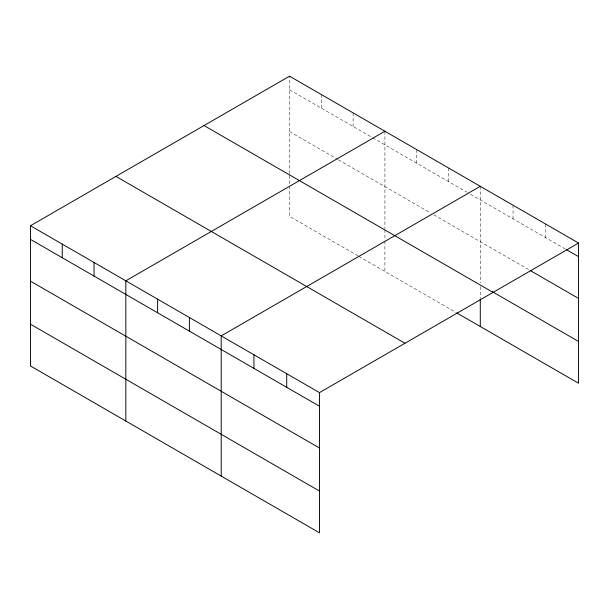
<?xml version="1.0" encoding="UTF-8"?>
<svg xmlns="http://www.w3.org/2000/svg" width="609" height="609" viewBox="0 0 609 609"><rect width="100%" height="100%" fill="white"/><g stroke="black" fill="none" stroke-linecap="round" stroke-linejoin="round"><path stroke-width="0.46" stroke-dasharray="3.04 2.28" d="M289.534 173.664L289.534 76.178M289.534 89.782L371.863 137.314M372.678 137.786L467.24 192.383M470.506 194.263L565.449 249.081M289.534 131.559L337.63 159.33M338.444 159.794L430.555 212.983M433.821 214.863L529.419 270.053M358.008 255.909L289.534 216.378L289.534 174.6M358.823 256.381L455.829 312.387M545.793 224.135L545.793 237.731M513.037 205.218L513.037 218.821M480.288 186.308L480.288 282.858M480.288 286.626L480.288 298.022M448.49 167.955L448.49 181.558M416.701 149.601L416.701 163.204M384.911 131.247L384.911 228.733M384.911 229.669L384.911 240.106M384.911 241.057L384.911 271.439M353.113 112.893L353.113 126.489M321.324 94.532L321.324 108.136"/><path stroke-width="0.91" d="M30.45 225.764L319.466 392.622L319.466 532.822L30.45 365.956L30.45 225.764L289.534 76.178L578.55 243.044L578.55 383.236L456.643 312.859M384.911 131.247L125.827 280.825L125.827 421.025M480.288 186.308L221.204 335.886L221.204 476.086M319.466 392.622L578.55 243.044M566.263 249.553L578.55 256.648M530.233 270.525L578.55 298.418M492.567 291.825L578.55 341.466M204.038 125.545L493.054 292.404M115.946 176.397L404.962 343.263M30.45 239.36L319.466 406.226M30.45 281.137L319.466 448.003M30.45 324.178L319.466 491.044M480.288 298.973L480.288 326.508M286.71 373.713L286.71 387.316M253.953 354.803L253.953 368.399M189.407 317.533L189.407 331.136M157.617 299.179L157.617 312.782M94.037 262.471L94.037 276.075M62.24 244.118L62.24 257.721"/></g></svg>
